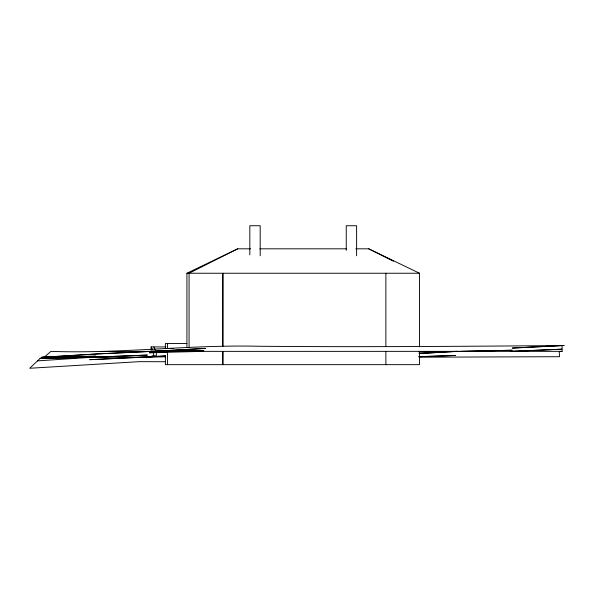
<?xml version="1.0" encoding="UTF-8"?>
<svg xmlns="http://www.w3.org/2000/svg" width="594" height="594" viewBox="0 0 594 594"><rect width="100%" height="100%" fill="white"/><g stroke="black" fill="none" stroke-linecap="round" stroke-linejoin="round"><path stroke-width="0.89" d="M559.86 351.373L559.251 352.287L559.496 356.704L419.245 357.202M165.303 361.716L139.345 361.657L29.7 368.265L40.073 358.457L41.944 357.202L44.231 357.202L50.95 351.373C120.151 353.831 189.033 344.631 258.197 346.25C360.246 347.178 462.266 346.324 564.3 345.552M250.616 248.819L237.697 248.819L189.07 273.247L189.07 347.609M186.91 347.69L186.91 273.247L237.697 248.819M37.526 360.87L93.161 357.202L147.394 355.071L94.297 357.202L40.073 358.457L93.161 357.202L91.973 357.291L145.515 357.202L165.659 355.962M44.231 357.202L98.107 353.883L150.928 351.373L203.898 350.66L152.057 351.373L98.107 353.883L43.087 357.202L95.894 356.214L41.944 357.202M165.526 355.925L89.709 359.689L143.221 357.224L165.585 356.823M419.201 353.541L457.625 351.373L418.978 351.886M419.149 353.527L456.496 351.373M152.057 351.373L205.517 348.411L153.178 351.373L100.289 351.574M563.186 345.552L512.258 348.084L562.072 345.552L562.095 351.351L560.981 351.373M511.56 351.373L561.961 349.183L510.432 351.373M419.134 356.667L455.62 355.472L418.644 356.704M167.627 352.264L155.732 352.576L202.606 351.373L562.095 351.351M459.875 351.373L512.154 350.245L461.003 351.373M419.03 351.886L458.754 351.373M259.845 248.819L346.592 248.819M355.821 248.819L368.74 248.819L419.527 273.247L419.527 346.799M186.91 273.247L419.527 273.247M186.91 343.525L165.384 343.525L165.384 348.529L173.485 348.529M165.882 346.926L151.106 346.926L151.106 350.475M151.96 355.806L156.341 355.806L156.341 352.168L153.675 352.168L153.675 355.806M368.74 248.819L393.466 261.241M153.824 346.926L155.264 349.918M151.166 346.926L152.599 349.918M419.527 351.373L419.527 364.657L165.384 364.657L165.384 355.695M385.877 273.247L385.877 346.191M385.877 351.73L385.877 364.657M356.608 255.784L356.608 225.735L346.25 225.735L346.25 250.319M260.187 255.784L260.187 225.735L249.829 225.735L249.829 254.878M167.545 343.525L167.545 348.529M167.545 352.108L167.545 364.657M153.905 352.628L149.332 352.747L153.92 352.628M222.876 346.191L222.876 273.247L222.802 346.191M222.876 364.657L222.876 351.73L222.802 364.657"/></g></svg>
